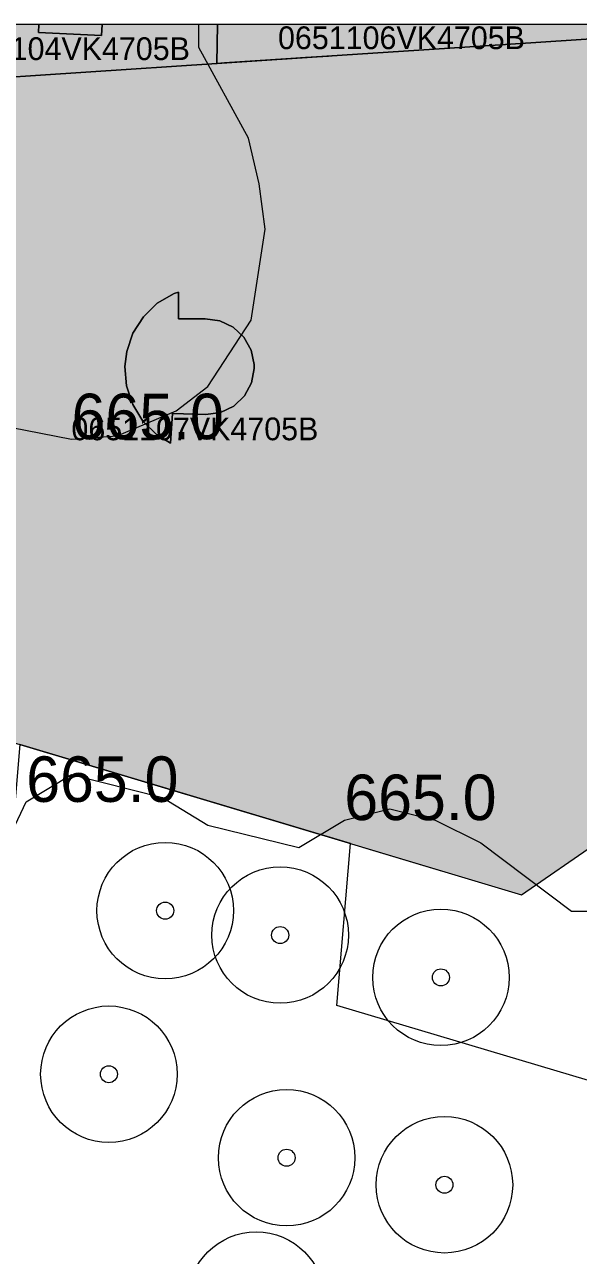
# Model space of a CAD drawing. Header units: metres. Extents: x -6 to 1255, y -2 to 532.
# Drawn here: x 848.2 to 872.5, y 475.5 to 529.6 of the extents above; entities that cross this region are included whole.
import ezdxf

# ---------------------------------------------------------------- set-up
doc = ezdxf.new("R2010")
doc.units = ezdxf.units.M
doc.header["$MEASUREMENT"] = 0
for name, color, linetype, lineweight, true_color in [('TPX_BUILDINGS', 7, 'CONTINUOUS', 0, 0x000000), ('TPX_BUILDINGS_HATCH', 7, 'CONTINUOUS', 0, 0xf0f0f0), ('TPX_BUILDINGS_SHADOWS_HATCH', 7, 'CONTINUOUS', 0, 0x000000), ('TPX_BUILDINGS_SHADOWS_OUTLINES', 7, 'CONTINUOUS', 0, 0x000000), ('TPX_CADASTRES', 7, 'CONTINUOUS', 0, 0x646464), ('TPX_CADASTRES_TEXT', 7, 'CONTINUOUS', 0, 0x000000), ('TPX_FRAME_PROJECT', 7, 'CONTINUOUS', 0, 0x000000), ('TPX_RELIEF_CONTOUR_LINES', 7, 'CONTINUOUS', 0, 0x969696), ('TPX_RELIEF_CONTOUR_LINES_TEXT', 7, 'CONTINUOUS', 0, 0x000000), ('TPX_VEGETATION_TREES_INDIVIDUAL', 7, 'CONTINUOUS', 0, 0x136734)]:
    doc.layers.add(name, color=color, linetype=linetype, lineweight=lineweight, true_color=true_color)

# ---------------------------------------------------------------- blocks, each defined once
blk = doc.blocks.new('TREETR004_CR030')
at = {"layer": 'TPX_VEGETATION_TREES_INDIVIDUAL'}
for radius in [3, 0.375]:
    blk.add_circle((0, 0, 0.036), radius, dxfattribs=at)

msp = doc.modelspace()

# ---------------------------------------------------------------- hatches: boundary and pattern name
at = {"layer": 'TPX_BUILDINGS_HATCH'}
for points in [[(845.194, 529.644), (845.093, 527.167), (856.623, 527.936), (856.652, 529.644), (851.589, 529.644), (851.563, 529.166), (848.793, 529.297), (848.805, 529.644), (845.194, 529.644)], [(856.652, 529.644), (856.623, 527.936), (862.143, 528.296), (868.203, 528.696), (875.093, 529.156), (876.673, 529.106), (877.572, 529.079), (878.633, 529.046), (878.647, 529.644), (856.652, 529.644)]]:
    msp.add_hatch(color=256, dxfattribs=at).paths.add_polyline_path(points)
h = msp.add_hatch(color=256, dxfattribs=at)
h.paths.add_polyline_path([(838.962, 507.887), (837.032, 501.266), (841.352, 499.976), (847.972, 497.996), (862.692, 493.576), (863.177, 493.431), (870.022, 491.376), (873.382, 493.696), (873.732, 500.836), (874.128, 509.066), (874.49, 516.586), (874.842, 523.906), (875.093, 529.156), (868.203, 528.696), (862.143, 528.296), (856.963, 527.958), (856.623, 527.936), (845.093, 527.167), (841.143, 526.927), (840.833, 524.187), (840.113, 517.957), (838.962, 507.887)])
h.paths.add_polyline_path([(852.58, 514.605), (852.67, 515.265), (852.94, 516.075), (853.4, 516.795), (854.01, 517.395), (854.75, 517.825), (854.94, 517.885), (854.94, 516.705), (856.12, 516.705), (856.76, 516.615), (857.35, 516.345), (857.82, 515.905), (858.14, 515.335), (858.27, 514.705), (858.27, 514.525), (858.15, 513.895), (857.84, 513.325), (857.37, 512.875), (856.79, 512.595), (856.14, 512.505), (854.68, 512.545), (854.59, 511.245), (853.98, 511.615), (853.38, 512.215), (852.93, 512.945), (852.66, 513.755), (852.58, 514.605)], flags=16)
at = {"layer": 'TPX_BUILDINGS_SHADOWS_HATCH'}
for points in [[(848.805, 529.644), (848.793, 529.297), (851.563, 529.166), (851.589, 529.644), (848.805, 529.644)], [(860.527, 528.191), (856.662, 527.939), (856.963, 527.958), (860.527, 528.191), (861.542, 528.257), (860.527, 528.191)], [(852.67, 515.265), (852.58, 514.605), (852.66, 513.755), (852.93, 512.945), (853.38, 512.215), (853.98, 511.615), (854.59, 511.245), (854.68, 512.545), (856.14, 512.505), (856.79, 512.595), (857.37, 512.875), (857.84, 513.325), (858.15, 513.895), (858.27, 514.525), (858.27, 514.705), (858.14, 515.335), (857.82, 515.905), (857.35, 516.345), (856.76, 516.615), (856.12, 516.705), (854.94, 516.705), (854.94, 517.885), (854.75, 517.825), (854.01, 517.395), (853.4, 516.795), (852.94, 516.075), (852.67, 515.265)]]:
    msp.add_hatch(color=256, dxfattribs=at).paths.add_polyline_path(points)

# ---------------------------------------------------------------- linework, layer by layer
at = {"layer": 'TPX_BUILDINGS', "elevation": 0.042}
for points in [[(845.194, 529.644), (845.093, 527.167), (856.623, 527.936), (856.652, 529.644), (851.589, 529.644), (851.563, 529.166), (848.793, 529.297), (848.805, 529.644)], [(856.652, 529.644), (856.623, 527.936), (862.143, 528.296), (868.203, 528.696), (875.093, 529.156), (876.673, 529.106), (877.572, 529.079), (878.633, 529.046), (878.647, 529.644)], [(838.962, 507.887), (837.032, 501.266), (841.352, 499.976), (847.972, 497.996), (862.692, 493.576), (863.177, 493.431), (870.022, 491.376), (873.382, 493.696), (873.732, 500.836), (874.128, 509.066), (874.49, 516.586), (874.842, 523.906), (875.093, 529.156), (868.203, 528.696), (862.143, 528.296), (856.963, 527.958), (856.623, 527.936), (845.093, 527.167), (841.143, 526.927), (840.833, 524.187), (840.113, 517.957)], [(852.58, 514.605), (852.67, 515.265), (852.94, 516.075), (853.4, 516.795), (854.01, 517.395), (854.75, 517.825), (854.94, 517.885), (854.94, 516.705), (856.12, 516.705), (856.76, 516.615), (857.35, 516.345), (857.82, 515.905), (858.14, 515.335), (858.27, 514.705), (858.27, 514.525), (858.15, 513.895), (857.84, 513.325), (857.37, 512.875), (856.79, 512.595), (856.14, 512.505), (854.68, 512.545), (854.59, 511.245), (853.98, 511.615), (853.38, 512.215), (852.93, 512.945), (852.66, 513.755)]]:
    msp.add_lwpolyline(points, close=True, dxfattribs=at)
at = {"layer": 'TPX_BUILDINGS_SHADOWS_OUTLINES', "elevation": 0.039}
for points in [[(848.805, 529.644), (848.793, 529.297), (851.563, 529.166), (851.589, 529.644)], [(860.527, 528.191), (856.662, 527.939), (856.963, 527.958), (860.527, 528.191), (861.542, 528.257)], [(852.67, 515.265), (852.58, 514.605), (852.66, 513.755), (852.93, 512.945), (853.38, 512.215), (853.98, 511.615), (854.59, 511.245), (854.68, 512.545), (856.14, 512.505), (856.79, 512.595), (857.37, 512.875), (857.84, 513.325), (858.15, 513.895), (858.27, 514.525), (858.27, 514.705), (858.14, 515.335), (857.82, 515.905), (857.35, 516.345), (856.76, 516.615), (856.12, 516.705), (854.94, 516.705), (854.94, 517.885), (854.75, 517.825), (854.01, 517.395), (853.4, 516.795), (852.94, 516.075)]]:
    msp.add_lwpolyline(points, close=True, dxfattribs=at)
msp.add_lwpolyline([(887.763, 478.803), (861.906, 486.52), (862.502, 493.633), (847.972, 497.996), (847.412, 491.356), (845.642, 470.256), (872.452, 462.256), (871.962, 447.256), (869.422, 432.976), (866.921, 418.916), (864.411, 405.156), (861.951, 391.686)], dxfattribs=at)
at = {"layer": 'TPX_CADASTRES', "elevation": 0.024}
for points in [[(845.194, 529.644), (845.093, 527.167), (856.623, 527.937), (856.652, 529.644)], [(856.652, 529.644), (856.623, 527.937), (862.143, 528.297), (868.203, 528.697), (875.093, 529.157), (876.673, 529.107), (878.633, 529.047), (878.647, 529.644)], [(836.993, 526.857), (834.072, 502.157), (837.032, 501.267), (841.352, 499.977), (847.972, 497.997), (862.692, 493.577), (870.022, 491.377), (873.382, 493.697), (873.732, 500.837), (874.842, 523.907), (875.093, 529.157), (868.203, 528.697), (862.143, 528.297), (856.623, 527.937), (845.093, 527.167), (841.143, 526.927), (838.273, 526.757)]]:
    msp.add_lwpolyline(points, close=True, dxfattribs=at)
at = {"layer": 'TPX_FRAME_PROJECT', "elevation": 0}
msp.add_lwpolyline([(0, 0), (1250.887, 0), (1250.887, 529.644), (0, 529.644)], close=True, dxfattribs=at)
at = {"layer": 'TPX_RELIEF_CONTOUR_LINES', "elevation": 0.045}
for points in [[(831.049, 529.644), (831.132, 518.652), (832.26, 515.74), (834.258, 514.554), (836.256, 515.02), (838.254, 516.706), (840.253, 514.862), (842.251, 513.738), (846.247, 512.194), (850.244, 511.415), (852.242, 511.565), (854.84, 512.656), (856.238, 513.732), (858.137, 516.653), (858.758, 520.65), (858.487, 522.649), (858.023, 524.648), (855.839, 528.645), (855.839, 529.644)], [(835.257, 474.681), (834.258, 476.68), (834.125, 480.677), (835.057, 482.676), (834.802, 484.674), (836.256, 486.673), (840.253, 486.34), (842.251, 487.073), (844.249, 489.072), (846.912, 492.669), (848.246, 495.468), (850.244, 496.666), (854.24, 495.668), (856.238, 494.445), (860.235, 493.469), (862.233, 494.668), (864.231, 495.168), (866.23, 494.668), (868.228, 493.67), (872.224, 490.67), (874.222, 490.67)], [(862.233, 494.668), (862.233, 494.668)]]:
    msp.add_lwpolyline(points, dxfattribs=at)

# ---------------------------------------------------------------- block references
at = {"layer": 'TPX_VEGETATION_TREES_INDIVIDUAL'}
for p in [(854.357, 490.686, 0.036), (859.411, 489.613, 0.036), (866.479, 487.752, 0.036), (851.882, 483.495, 0.036), (859.696, 479.823, 0.036), (866.634, 478.633, 0.036), (858.359, 473.562, 0.036)]:
    msp.add_blockref('TREETR004_CR030', p, dxfattribs=at)

# ---------------------------------------------------------------- texts
at = {"layer": 'TPX_CADASTRES_TEXT'}
for s, p in [('0651106VK4705B', (859.317, 528.566, 0.024)), ('0651104VK4705B', (844.589, 528.086, 0.024)), ('0651107VK4705B', (850.235, 511.369, 0.024))]:
    msp.add_text(s, height=1, dxfattribs=at).set_placement(p)
at = {"layer": 'TPX_RELIEF_CONTOUR_LINES_TEXT'}
for p in [(850.244, 511.415, 0.045), (848.246, 495.468, 0.045), (862.233, 494.668, 0.045)]:
    msp.add_text('665.0', height=2, dxfattribs=at).set_placement(p)

doc.saveas('drawing.dxf')
